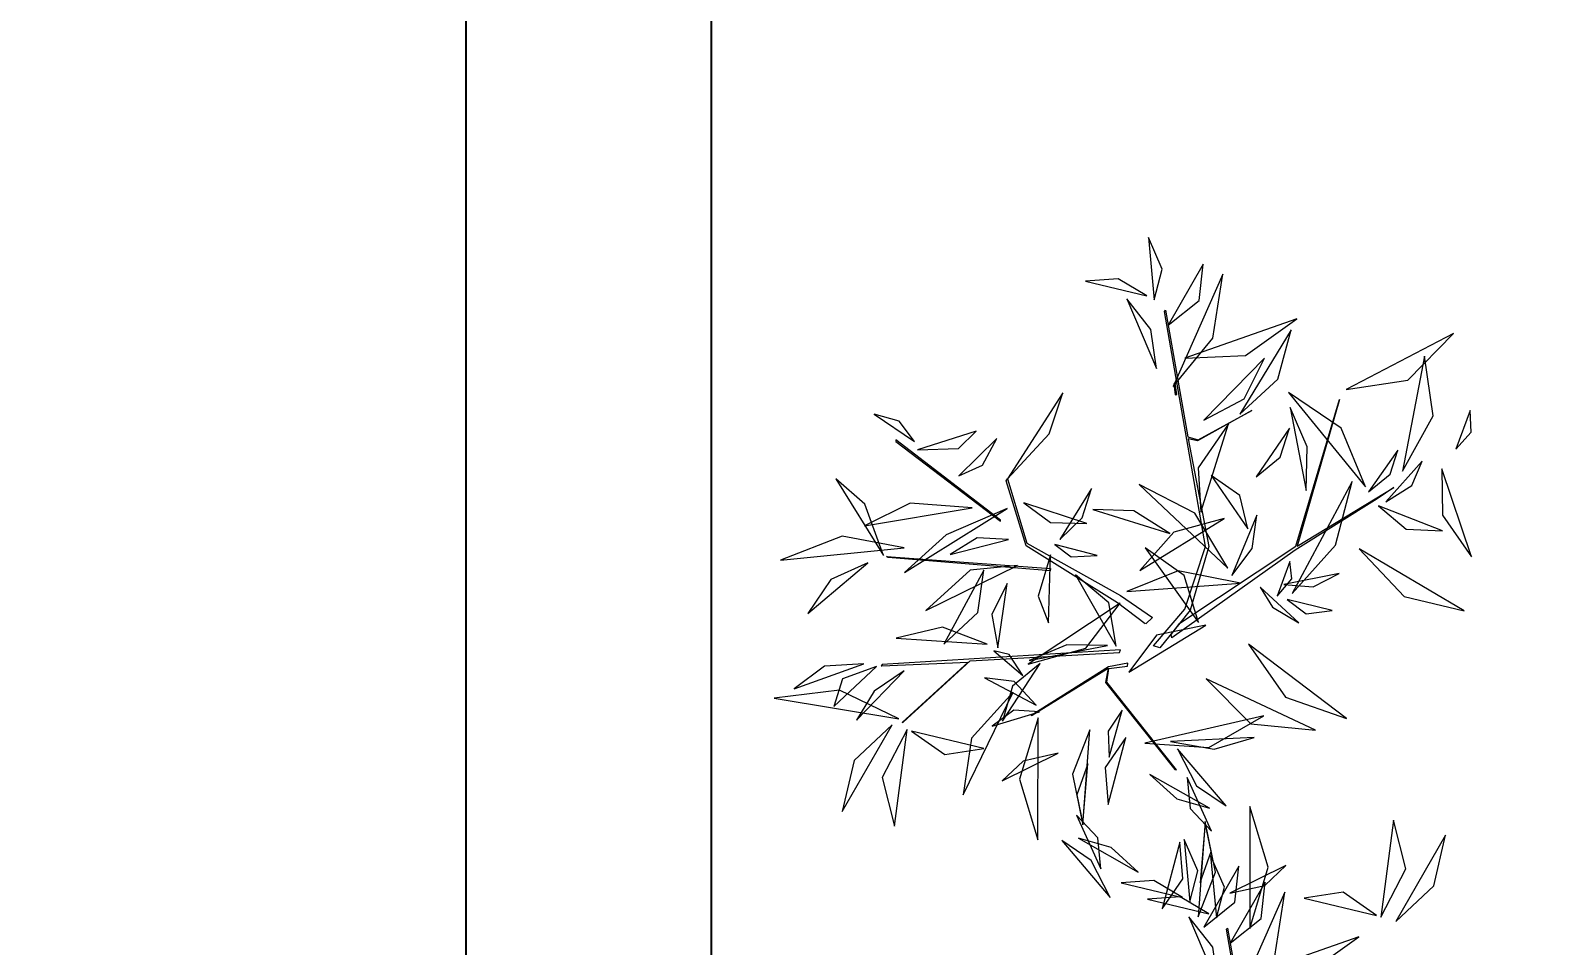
# Model space of a CAD drawing. Header units: centimetres. Extents: x 16433 to 114398, y -50094 to -12305.
# Drawn here: x 32735.1 to 32977.3, y -28394.1 to -28249.2 of the extents above; entities that cross this region are included whole.
import ezdxf

# ---------------------------------------------------------------- set-up
doc = ezdxf.new("R2010")
doc.units = ezdxf.units.CM
doc.header["$LTSCALE"] = 0.5
doc.layers.get('0').update_dxf_attribs({"linetype": 'CONTINUOUS'})
doc.layers.get('DEFPOINTS').update_dxf_attribs({"linetype": 'CONTINUOUS'})
doc.layers.add('01_cote_gen', color=4, linetype='CONTINUOUS')
doc.layers.add('3-BAT C-Niveau -2', color=7, linetype='CONTINUOUS')
doc.styles.add('Helvetica', font='')
doc.styles.get('Helvetica').set_extended_font_data('Helvetica')
doc.dimstyles.new('IS', dxfattribs={"dimtxt": 10.08724, "dimasz": 5.007446, "dimexe": 2, "dimexo": 10, "dimgap": 3, "dimtad": 1, "dimdec": 1, "dimtxsty": 'Helvetica', "dimblk": 'DOT', "dimblk1": 'DOT', "dimblk2": 'DOT', "dimcen": 0, "dimdle": 10, "dimazin": 0, "dimtfac": 0.8, "dimtdec": 1, "dimtix": 1, "dimtmove": 0, "dimatfit": 0, "dimldrblk": 'VW_FILLEDARROW-1', "dimfxl": 10, "dimfxlon": 1, "dimfrac": 2, "dimtolj": 1, "dimarcsym": 0})

# ---------------------------------------------------------------- blocks, each defined once
blk = doc.blocks.new('Groupe-1')
at = {"color": 253, "linetype": 'Continuous', "lineweight": 5, "true_color": 0xa0a0a4, "flags": 128}
for points in [[(17795.16, -47168.28), (17795.35, -47168.28), (17804.78, -47149.6), (17804.52, -47149.65)], [(17786.23, -47151.85), (17786.34, -47151.61), (17789.29, -47177.46), (17788.9, -47177.47)], [(17776.85, -47192.28), (17775.68, -47189.39), (17765.87, -47178.79), (17765.91, -47178.96), (17775.5, -47189.37), (17773.18, -47189.4), (17761.67, -47202.77), (17761.65, -47203.03), (17773.27, -47189.58), (17775.45, -47189.51), (17776.38, -47192.32)], [(17780.31, -47195.78), (17786.91, -47199.56), (17797.3, -47200.95), (17832.67, -47187.61), (17832.89, -47187.78), (17813.83, -47194.96), (17813.65, -47196.68), (17819.79, -47204.14), (17813.48, -47196.6), (17813.55, -47195.08), (17797.38, -47201.49), (17786.9, -47200.43), (17784.6, -47199.19), (17800, -47215), (17824.13, -47217.47), (17800.02, -47215.19), (17812.02, -47228.53), (17809.77, -47226.24), (17799.36, -47215.03), (17782.07, -47198.42), (17782.56, -47198.2), (17784.6, -47199.19), (17780.15, -47196.85)], [(17685.97, -47223.65), (17692.57, -47227.43), (17702.96, -47228.82), (17738.33, -47215.48), (17738.55, -47215.64), (17719.49, -47222.83), (17719.31, -47224.55), (17725.45, -47232.01), (17719.14, -47224.47), (17719.21, -47222.95), (17703.04, -47229.36), (17692.56, -47228.3), (17690.26, -47227.05), (17705.66, -47242.87), (17729.79, -47245.33), (17705.68, -47243.06), (17717.68, -47256.4), (17715.43, -47254.11), (17705.02, -47242.9), (17687.73, -47226.29), (17688.22, -47226.06), (17690.26, -47227.05), (17685.81, -47224.72)]]:
    blk.add_lwpolyline(points, close=True, dxfattribs=at)
for points in [[(17769.16, -47154.09), (17772.31, -47167.41), (17760.97, -47158.94), (17761.03, -47159.08), (17772.55, -47167.7), (17778.26, -47190.67), (17778.72, -47190.77), (17769.38, -47154.09), (17769.14, -47153.98), (17769.16, -47154.05)], [(17783.45, -47193.83), (17785.9, -47188.89), (17792.12, -47173.01), (17801.63, -47167.97), (17801.99, -47168.12), (17792.52, -47173.06), (17787.16, -47189.18), (17784.68, -47194.78), (17783.5, -47193.93)]]:
    blk.add_lwpolyline(points, dxfattribs=at)
at = {"color": 253, "linetype": 'Continuous', "lineweight": 5, "true_color": 0xa0a0a4}
for points in [[(17788.2, -47154.1, -223.19), (17788.17, -47144.08, -225.59), (17782.62, -47135.22, -225.79), (17782.62, -47135.22, -225.79), (17788.2, -47154.1, -223.19)], [(17788.2, -47154.1, -223.19), (17788.17, -47144.08, -225.59), (17782.62, -47135.22, -225.79), (17782.62, -47135.22, -225.79), (17788.2, -47154.1, -223.19)], [(17761.43, -47158.27, -186.41), (17764.14, -47148.22, -187.61), (17760.98, -47138.29, -186.97), (17760.98, -47138.29, -186.97), (17761.43, -47158.27, -186.41)], [(17768.93, -47151.2, -174.84), (17767.43, -47145.16, -175.45), (17763.01, -47141.1, -176.76), (17763.01, -47141.1, -176.76), (17768.93, -47151.2, -174.84)], [(17784.78, -47148.86, -215.73), (17781.11, -47143.59, -216.78), (17775.12, -47141.01, -215.22), (17775.12, -47141.01, -215.22), (17784.78, -47148.86, -215.73)], [(17784.78, -47148.86, -215.73), (17781.11, -47143.59, -216.78), (17775.12, -47141.01, -215.22), (17775.12, -47141.01, -215.22), (17784.78, -47148.86, -215.73)], [(17786.39, -47151.11, -214.21), (17793.82, -47146.7, -211.43), (17796.9, -47141.43, -206.15), (17796.9, -47141.43, -206.15), (17786.39, -47151.11, -214.21)], [(17805.06, -47152.55, -211.6), (17807.78, -47149.58, -211.07), (17808.11, -47145.45, -211.1), (17808.11, -47145.45, -211.1), (17805.06, -47152.55, -211.6)], [(17768.93, -47153.27, -174.58), (17765.99, -47148.36, -172.2), (17761.45, -47147.81, -168.43), (17761.45, -47147.81, -168.43), (17768.93, -47153.27, -174.58)], [(17796.41, -47163.48, -221.24), (17795.33, -47153.72, -218.96), (17790.44, -47147.28, -214.31), (17790.44, -47147.28, -214.31), (17796.41, -47163.48, -221.24)], [(17760.29, -47157.43, -186.4), (17753.6, -47152.57, -186.75), (17745.36, -47152.22, -187), (17745.36, -47152.22, -187), (17760.29, -47157.43, -186.4)], [(17769.07, -47157.68, -186.97), (17764.98, -47153.62, -187.38), (17759.97, -47151.74, -185.5), (17759.97, -47151.74, -185.5), (17769.07, -47157.68, -186.97)], [(17803.86, -47153.27, -202.5), (17805.26, -47159.59, -200.11), (17808.45, -47161.83, -195.35), (17808.45, -47161.83, -195.35), (17803.86, -47153.27, -202.5)], [(17775.63, -47169.85, -200.41), (17776.96, -47162.37, -200.32), (17773.92, -47155.47, -200.54), (17773.92, -47155.47, -200.54), (17775.63, -47169.85, -200.41)], [(17797.33, -47168.96, -210.1), (17791.47, -47160.21, -209.96), (17784.34, -47154.84, -205.95), (17784.34, -47154.84, -205.95), (17797.33, -47168.96, -210.1)], [(17760.02, -47159.9, -182.25), (17751.79, -47157.41, -178.08), (17744.59, -47160.76, -173.29), (17744.59, -47160.76, -173.29), (17760.02, -47159.9, -182.25)], [(17759.9, -47160.61, -181.99), (17757.25, -47166.51, -181.12), (17759.33, -47172.4, -179.03), (17759.33, -47172.4, -179.03), (17759.9, -47160.61, -181.99)], [(17788.78, -47172.27, -233.25), (17786.68, -47165, -238.65), (17779.11, -47159.32, -241.93), (17779.11, -47159.32, -241.93), (17788.78, -47172.27, -233.25)], [(17801.04, -47160.49, -218.46), (17803.39, -47163.82, -216.39), (17807.93, -47165.28, -215.43), (17807.93, -47165.28, -215.43), (17801.04, -47160.49, -218.46)], [(17774.39, -47163.1, -189.87), (17780.31, -47167.45, -186.93), (17787.08, -47167.16, -183.27), (17787.08, -47167.16, -183.27), (17774.39, -47163.1, -189.87)], [(17792.59, -47170.08, -207.72), (17791.91, -47165.14, -206.62), (17788.49, -47161.44, -205.86), (17788.49, -47161.44, -205.86), (17792.59, -47170.08, -207.72)], [(17768.95, -47175.32, -207.25), (17760.58, -47170.19, -205.29), (17751.51, -47170.55, -201.98), (17751.51, -47170.55, -201.98), (17768.95, -47175.32, -207.25)], [(17767.6, -47179.26, -215.21), (17770.63, -47175.12, -213.09), (17770.35, -47170.4, -210.46), (17770.35, -47170.4, -210.46), (17767.6, -47179.26, -215.21)], [(17785.71, -47171.18, -229.03), (17780.42, -47169.7, -227.48), (17775.38, -47171.62, -225.66), (17775.38, -47171.62, -225.66), (17785.71, -47171.18, -229.03)], [(17801.99, -47168.12, -197.23), (17810.19, -47173.32, -194.28), (17816.99, -47174.19, -188.42), (17816.99, -47174.19, -188.42), (17801.99, -47168.12, -197.23)], [(17771.84, -47176.32, -177.75), (17774.71, -47173.56, -175.38), (17774.83, -47171.07, -172.12), (17774.83, -47171.07, -172.12), (17771.84, -47176.32, -177.75)], [(17798.73, -47171.4, -199.77), (17796.44, -47176.11, -197.57), (17797.36, -47181.78, -196.35), (17797.36, -47181.78, -196.35), (17798.73, -47171.4, -199.77)], [(17766.65, -47179.97, -179.83), (17766.16, -47175.94, -178.67), (17763.02, -47173.03, -177.99), (17763.02, -47173.03, -177.99), (17766.65, -47179.97, -179.83)], [(17774.19, -47178.68, -207.06), (17769.85, -47175.05, -208.24), (17764.1, -47174.52, -209.24), (17764.1, -47174.52, -209.24), (17774.19, -47178.68, -207.06)], [(17834.57, -47184.43, -183.47), (17836.36, -47179.48, -183.7), (17835.04, -47174.43, -184.07), (17835.04, -47174.43, -184.07), (17834.57, -47184.43, -183.47)], [(17834.57, -47184.43, -183.47), (17836.36, -47179.48, -183.7), (17835.04, -47174.43, -184.07), (17835.04, -47174.43, -184.07), (17834.57, -47184.43, -183.47)], [(17760.78, -47184.1, -210.84), (17758.52, -47178.89, -209.98), (17754.8, -47176.22, -207.2), (17754.8, -47176.22, -207.2), (17760.78, -47184.1, -210.84)], [(17773.74, -47176.79, -178.9), (17777.96, -47185.33, -176.01), (17785.94, -47189.34, -172.29), (17785.94, -47189.34, -172.29), (17773.74, -47176.79, -178.9)], [(17773.74, -47176.79, -178.9), (17777.96, -47185.33, -176.01), (17785.94, -47189.34, -172.29), (17785.94, -47189.34, -172.29), (17773.74, -47176.79, -178.9)], [(17778.97, -47188.62, -200.44), (17777.89, -47182.26, -199.26), (17774.32, -47176.85, -200.49), (17774.32, -47176.85, -200.49), (17778.97, -47188.62, -200.44)], [(17791.42, -47177.08, -198.87), (17784.64, -47176.38, -195.41), (17780.76, -47178.75, -190.33), (17780.76, -47178.75, -190.33), (17791.42, -47177.08, -198.87)], [(17793.16, -47177.44, -202.35), (17791.74, -47180.35, -200.21), (17792.69, -47184.35, -199.09), (17792.69, -47184.35, -199.09), (17793.16, -47177.44, -202.35)], [(17765.66, -47179.94, -179.52), (17755.6, -47178.87, -178.73), (17746.67, -47183.52, -177.91), (17746.67, -47183.52, -177.91), (17765.66, -47179.94, -179.52)], [(17794.1, -47178.09, -202.12), (17798.11, -47180.9, -201.54), (17802.94, -47181.48, -202.14), (17802.94, -47181.48, -202.14), (17794.1, -47178.09, -202.12)], [(17779.12, -47189.97, -200.73), (17785.69, -47187.56, -197.34), (17789.04, -47181.56, -193.77), (17789.04, -47181.56, -193.77), (17779.12, -47189.97, -200.73)], [(17779.12, -47189.97, -200.73), (17785.69, -47187.56, -197.34), (17789.04, -47181.56, -193.77), (17789.04, -47181.56, -193.77), (17779.12, -47189.97, -200.73)], [(17798.25, -47194.99, -185.42), (17800.75, -47188.74, -185.31), (17799.73, -47182.32, -184.01), (17799.73, -47182.32, -184.01), (17798.25, -47194.99, -185.42)], [(17823.54, -47188.06, -199.98), (17829.47, -47186.04, -200.36), (17833.51, -47181.41, -199.46), (17833.51, -47181.41, -199.46), (17823.54, -47188.06, -199.98)], [(17834.16, -47185.71, -183.73), (17839.18, -47186.05, -181.29), (17843.69, -47182.96, -179.52), (17843.69, -47182.96, -179.52), (17834.16, -47185.71, -183.73)], [(17739.85, -47196.48, -176.88), (17745.04, -47192.43, -176.9), (17747.29, -47187.25, -174.04), (17747.29, -47187.25, -174.04), (17739.85, -47196.48, -176.88)], [(17765.37, -47188.35, -247.3), (17757.92, -47186.96, -244.69), (17750.33, -47190.06, -243.35), (17750.33, -47190.06, -243.35), (17765.37, -47188.35, -247.3)], [(17765.37, -47188.35, -247.3), (17757.92, -47186.96, -244.69), (17750.33, -47190.06, -243.35), (17750.33, -47190.06, -243.35), (17765.37, -47188.35, -247.3)], [(17744.03, -47194.15, -161.32), (17748.78, -47192.78, -161.24), (17751.66, -47188.79, -160.95), (17751.66, -47188.79, -160.95), (17744.03, -47194.15, -161.32)], [(17744.63, -47200.05, -228.81), (17747.66, -47195.13, -229.15), (17748.15, -47189.77, -227.32), (17748.15, -47189.77, -227.32), (17744.63, -47200.05, -228.81)], [(17760, -47189.04, -223.21), (17754.85, -47188.25, -222.61), (17750.52, -47190.04, -220.88), (17750.52, -47190.04, -220.88), (17760, -47189.04, -223.21)], [(17760, -47189.04, -223.21), (17754.85, -47188.25, -222.61), (17750.52, -47190.04, -220.88), (17750.52, -47190.04, -220.88), (17760, -47189.04, -223.21)], [(17794.58, -47205.05, -204.31), (17802.18, -47198.29, -204.16), (17804.98, -47188.78, -202.67), (17804.98, -47188.78, -202.67), (17794.58, -47205.05, -204.31)], [(17830.62, -47188.63, -194.21), (17835.4, -47192.73, -192.81), (17841.14, -47192.24, -190.06), (17841.14, -47192.24, -190.06), (17830.62, -47188.63, -194.21)], [(17830.62, -47188.63, -194.21), (17835.4, -47192.73, -192.81), (17841.14, -47192.24, -190.06), (17841.14, -47192.24, -190.06), (17830.62, -47188.63, -194.21)], [(17765.22, -47194.19, -186.16), (17759.94, -47191.85, -185.75), (17754.29, -47193.4, -185.13), (17754.29, -47193.4, -185.13), (17765.22, -47194.19, -186.16)], [(17769.37, -47192.81, -197.01), (17765.67, -47191.26, -196.39), (17761.65, -47192.19, -196.61), (17761.65, -47192.19, -196.61), (17769.37, -47192.81, -197.01)], [(17785.26, -47202.09, -217.22), (17792.14, -47198.49, -219.34), (17795.27, -47191.58, -221.55), (17795.27, -47191.58, -221.55), (17785.26, -47202.09, -217.22)], [(17792.59, -47207.49, -176.08), (17792.67, -47197.39, -174.79), (17787.96, -47190.02, -170.69), (17787.96, -47190.02, -170.69), (17792.59, -47207.49, -176.08)], [(17802.18, -47203.05, -205.3), (17798.58, -47195.61, -204.92), (17791.61, -47191.43, -203.9), (17791.61, -47191.43, -203.9), (17802.18, -47203.05, -205.3)], [(17820, -47191.77, -203.84), (17820.12, -47191.99, -203.87), (17821.77, -47191.44, -202.04), (17821.66, -47191.24, -202.02), (17820, -47191.77, -203.84)], [(17821.21, -47191.19, -206.43), (17829.91, -47195.96, -204.4), (17840.17, -47195.62, -204.36), (17840.17, -47195.62, -204.36), (17821.21, -47191.19, -206.43)], [(17821.21, -47191.19, -206.43), (17829.91, -47195.96, -204.4), (17840.17, -47195.62, -204.36), (17840.17, -47195.62, -204.36), (17821.21, -47191.19, -206.43)], [(17825.99, -47192.16, -194.97), (17828.17, -47201.55, -192.57), (17835.39, -47208.44, -191.31), (17835.39, -47208.44, -191.31), (17825.99, -47192.16, -194.97)], [(17785.08, -47203.33, -210.57), (17782.05, -47195.92, -206.9), (17775.48, -47192.71, -202.54), (17775.48, -47192.71, -202.54), (17785.08, -47203.33, -210.57)], [(17816.89, -47196.96, -207.16), (17821.41, -47202.63, -205.48), (17828.35, -47204.57, -203.83), (17828.35, -47204.57, -203.83), (17816.89, -47196.96, -207.16)], [(17816.89, -47196.96, -207.16), (17821.41, -47202.63, -205.48), (17828.35, -47204.57, -203.83), (17828.35, -47204.57, -203.83), (17816.89, -47196.96, -207.16)], [(17741.97, -47207.72, -183.47), (17743.76, -47202.77, -183.7), (17742.44, -47197.72, -184.07), (17742.44, -47197.72, -184.07), (17741.97, -47207.72, -183.47)], [(17741.97, -47207.72, -183.47), (17743.76, -47202.77, -183.7), (17742.44, -47197.72, -184.07), (17742.44, -47197.72, -184.07), (17741.97, -47207.72, -183.47)], [(17760.18, -47199, -228.81), (17757.15, -47203.92, -229.15), (17756.66, -47209.28, -227.32), (17756.66, -47209.28, -227.32), (17760.18, -47199, -228.81)], [(17764.87, -47197.31, -225.36), (17766.09, -47207.37, -224.7), (17772.64, -47215.04, -224), (17772.64, -47215.04, -224), (17764.87, -47197.31, -225.36)], [(17817.06, -47200.92, -188.89), (17809.34, -47197.5, -185.79), (17802.47, -47199.22, -181.22), (17802.47, -47199.22, -181.22), (17817.06, -47200.92, -188.89)], [(17765.89, -47201.24, -183.78), (17766.02, -47208.28, -183.14), (17769.02, -47214.17, -184.94), (17769.02, -47214.17, -184.94), (17765.89, -47201.24, -183.78)], [(17801.3, -47207.02, -184.69), (17806.25, -47204.8, -183.17), (17808.52, -47199.74, -181.63), (17808.52, -47199.74, -181.63), (17801.3, -47207.02, -184.69)], [(17740.23, -47212.3, -183.47), (17742.02, -47207.35, -183.7), (17740.7, -47202.3, -184.07), (17740.7, -47202.3, -184.07), (17740.23, -47212.3, -183.47)], [(17740.23, -47212.3, -183.47), (17742.02, -47207.35, -183.7), (17740.7, -47202.3, -184.07), (17740.7, -47202.3, -184.07), (17740.23, -47212.3, -183.47)], [(17764.96, -47202.57, -176.88), (17759.77, -47206.62, -176.9), (17757.52, -47211.8, -174.04), (17757.52, -47211.8, -174.04), (17764.96, -47202.57, -176.88)], [(17818.89, -47202.38, -201.48), (17825.45, -47207.3, -202.35), (17833.55, -47207.89, -201.76), (17833.55, -47207.89, -201.76), (17818.89, -47202.38, -201.48)], [(17739.59, -47204.87, -186.16), (17744.87, -47207.2, -185.75), (17750.52, -47205.65, -185.13), (17750.52, -47205.65, -185.13), (17739.59, -47204.87, -186.16)], [(17741.55, -47209, -183.73), (17746.57, -47209.34, -181.29), (17751.08, -47206.25, -179.52), (17751.08, -47206.25, -179.52), (17741.55, -47209, -183.73)], [(17760.78, -47204.9, -161.32), (17756.03, -47206.27, -161.24), (17753.15, -47210.26, -160.95), (17753.15, -47210.26, -160.95), (17760.78, -47204.9, -161.32)], [(17776.72, -47204.97, -220.85), (17771.04, -47213.25, -221.31), (17771.93, -47223.47, -222.56), (17771.93, -47223.47, -222.56), (17776.72, -47204.97, -220.85)], [(17793.53, -47205.92, -204.62), (17798.37, -47208.26, -205.07), (17803.67, -47208.02, -204.23), (17803.67, -47208.02, -204.23), (17793.53, -47205.92, -204.62)], [(17809.6, -47206.77, -195.33), (17813.4, -47209.93, -195.1), (17818.17, -47210.53, -194.26), (17818.17, -47210.53, -194.26), (17809.6, -47206.77, -195.33)], [(17739.44, -47210.71, -247.3), (17746.89, -47212.1, -244.69), (17754.48, -47208.99, -243.35), (17754.48, -47208.99, -243.35), (17739.44, -47210.71, -247.3)], [(17739.44, -47210.71, -247.3), (17746.89, -47212.1, -244.69), (17754.48, -47208.99, -243.35), (17754.48, -47208.99, -243.35), (17739.44, -47210.71, -247.3)], [(17744.81, -47210.01, -223.21), (17749.96, -47210.8, -222.61), (17754.29, -47209.01, -220.88), (17754.29, -47209.01, -220.88), (17744.81, -47210.01, -223.21)], [(17744.81, -47210.01, -223.21), (17749.96, -47210.8, -222.61), (17754.29, -47209.01, -220.88), (17754.29, -47209.01, -220.88), (17744.81, -47210.01, -223.21)], [(17729.2, -47215.93, -199.98), (17735.13, -47213.91, -200.36), (17739.17, -47209.28, -199.46), (17739.17, -47209.28, -199.46), (17729.2, -47215.93, -199.98)], [(17739.82, -47213.58, -183.73), (17744.84, -47213.92, -181.29), (17749.35, -47210.83, -179.52), (17749.35, -47210.83, -179.52), (17739.82, -47213.58, -183.73)], [(17783.35, -47210.53, -220.09), (17776.18, -47217.83, -220.53), (17774.67, -47227.95, -219.34), (17774.67, -47227.95, -219.34), (17783.35, -47210.53, -220.09)], [(17792.59, -47210.63, -171.59), (17789.83, -47213.19, -169.03), (17788.14, -47217.75, -167.96), (17788.14, -47217.75, -167.96), (17792.59, -47210.63, -171.59)], [(17808.97, -47214.95, -196.26), (17815.78, -47213.83, -195.05), (17821.42, -47210.01, -196.39), (17821.42, -47210.01, -196.39), (17808.97, -47214.95, -196.26)], [(17811.3, -47224.1, -228.97), (17819.71, -47218.59, -227.8), (17823.69, -47209.34, -227.09), (17823.69, -47209.34, -227.09), (17811.3, -47224.1, -228.97)], [(17738.01, -47211.92, -194.21), (17742.8, -47216.01, -192.81), (17748.53, -47215.53, -190.06), (17748.53, -47215.53, -190.06), (17738.01, -47211.92, -194.21)], [(17738.01, -47211.92, -194.21), (17742.8, -47216.01, -192.81), (17748.53, -47215.53, -190.06), (17748.53, -47215.53, -190.06), (17738.01, -47211.92, -194.21)], [(17791.68, -47213.57, -212.09), (17794.78, -47215.32, -209.87), (17797.43, -47214.52, -207.1), (17797.43, -47214.52, -207.1), (17791.68, -47213.57, -212.09)], [(17791.68, -47213.57, -212.09), (17794.78, -47215.32, -209.87), (17797.43, -47214.52, -207.1), (17797.43, -47214.52, -207.1), (17791.68, -47213.57, -212.09)], [(17739.15, -47219.11, -179.52), (17749.21, -47220.18, -178.73), (17758.14, -47215.53, -177.91), (17758.14, -47215.53, -177.91), (17739.15, -47219.11, -179.52)], [(17744.03, -47214.95, -210.84), (17746.29, -47220.16, -209.98), (17750.01, -47222.83, -207.2), (17750.01, -47222.83, -207.2), (17744.03, -47214.95, -210.84)], [(17791.44, -47215.25, -213.12), (17789.79, -47218.59, -210.71), (17791.07, -47222.57, -208.62), (17791.07, -47222.57, -208.62), (17791.44, -47215.25, -213.12)], [(17791.44, -47215.25, -213.12), (17789.79, -47218.59, -210.71), (17791.07, -47222.57, -208.62), (17791.07, -47222.57, -208.62), (17791.44, -47215.25, -213.12)], [(17792.53, -47215.83, -212.64), (17801.32, -47221.17, -211.07), (17811.72, -47221.86, -212.06), (17811.72, -47221.86, -212.06), (17792.53, -47215.83, -212.64)], [(17792.53, -47215.83, -212.64), (17801.32, -47221.17, -211.07), (17811.72, -47221.86, -212.06), (17811.72, -47221.86, -212.06), (17792.53, -47215.83, -212.64)], [(17793.7, -47214.27, -172.05), (17794.19, -47218.88, -171.7), (17797.03, -47222.56, -172.02), (17797.03, -47222.56, -172.02), (17793.7, -47214.27, -172.05)], [(17793.7, -47214.27, -172.05), (17794.19, -47218.88, -171.7), (17797.03, -47222.56, -172.02), (17797.03, -47222.56, -172.02), (17793.7, -47214.27, -172.05)], [(17736.28, -47216.5, -194.21), (17741.06, -47220.59, -192.81), (17746.8, -47220.11, -190.06), (17746.8, -47220.11, -190.06), (17736.28, -47216.5, -194.21)], [(17736.28, -47216.5, -194.21), (17741.06, -47220.59, -192.81), (17746.8, -47220.11, -190.06), (17746.8, -47220.11, -190.06), (17736.28, -47216.5, -194.21)], [(17825.85, -47218.21, -215.07), (17829.14, -47227.55, -213.8), (17837.77, -47233.29, -214.42), (17837.77, -47233.29, -214.42), (17825.85, -47218.21, -215.07)], [(17726.87, -47219.06, -206.43), (17735.57, -47223.83, -204.4), (17745.83, -47223.48, -204.36), (17745.83, -47223.48, -204.36), (17726.87, -47219.06, -206.43)], [(17726.87, -47219.06, -206.43), (17735.57, -47223.83, -204.4), (17745.83, -47223.48, -204.36), (17745.83, -47223.48, -204.36), (17726.87, -47219.06, -206.43)], [(17731.65, -47220.03, -194.97), (17733.83, -47229.42, -192.57), (17741.05, -47236.31, -191.31), (17741.05, -47236.31, -191.31), (17731.65, -47220.03, -194.97)], [(17801.45, -47224.93, -223.66), (17795.38, -47233.32, -222.36), (17794.89, -47243.11, -219.58), (17794.89, -47243.11, -219.58), (17801.45, -47224.93, -223.66)], [(17810.61, -47224.69, -229.3), (17813.98, -47227.58, -228.25), (17817.96, -47228.04, -226.49), (17817.96, -47228.04, -226.49), (17810.61, -47224.69, -229.3)], [(17744.91, -47238.44, -181.99), (17747.56, -47232.54, -181.12), (17745.48, -47226.65, -179.03), (17745.48, -47226.65, -179.03), (17744.91, -47238.44, -181.99)], [(17808.7, -47226.67, -232.48), (17805.92, -47231.65, -232.45), (17806.73, -47237.38, -231.83), (17806.73, -47237.38, -231.83), (17808.7, -47226.67, -232.48)], [(17809.58, -47227.72, -232.75), (17812.86, -47231.27, -233.5), (17816.97, -47232.13, -235.42), (17816.97, -47232.13, -235.42), (17809.58, -47227.72, -232.75)], [(17814.82, -47229.4, -228.35), (17824.32, -47232.52, -229.1), (17833.37, -47229.45, -232.12), (17833.37, -47229.45, -232.12), (17814.82, -47229.4, -228.35)], [(17816.35, -47235.42, -212.86), (17809.15, -47236.91, -209.91), (17803.52, -47242.67, -208.14), (17803.52, -47242.67, -208.14), (17816.35, -47235.42, -212.86)], [(17816.35, -47235.42, -212.86), (17809.15, -47236.91, -209.91), (17803.52, -47242.67, -208.14), (17803.52, -47242.67, -208.14), (17816.35, -47235.42, -212.86)], [(17819.84, -47237.05, -211.21), (17822.91, -47238.93, -209.03), (17826.26, -47238.15, -206.71), (17826.26, -47238.15, -206.71), (17819.84, -47237.05, -211.21)], [(17819.84, -47237.05, -211.21), (17822.91, -47238.93, -209.03), (17826.26, -47238.15, -206.71), (17826.26, -47238.15, -206.71), (17819.84, -47237.05, -211.21)], [(17744.79, -47239.15, -182.25), (17753.02, -47241.64, -178.08), (17760.22, -47238.3, -173.29), (17760.22, -47238.3, -173.29), (17744.79, -47239.15, -182.25)], [(17744.52, -47241.62, -186.4), (17751.21, -47246.48, -186.75), (17759.45, -47246.83, -187), (17759.45, -47246.83, -187), (17744.52, -47241.62, -186.4)]]:
    blk.add_polyline3d(points, dxfattribs=at)
blk = doc.blocks.new('Groupe-3-1')
at = {"color": 7}
blk.add_blockref('Groupe-1', (0, 0), dxfattribs=at)
blk = doc.blocks.new('_DOT')
at = {"color": 0, "linetype": 'ByBlock', "lineweight": -2}
blk.add_line((-0.5, 0), (-1, 0), dxfattribs=at)
at = {"color": 0, "linetype": 'ByBlock', "const_width": 0.5}
blk.add_lwpolyline([(-0.25, 0, 1), (0.25, 0, 1)], format="xyb", close=True, dxfattribs=at)
blk = doc.blocks.new('*D2451')
at = {"layer": '3-BAT C-Niveau -2', "color": 0, "linetype": 'Continuous', "lineweight": -2, "transparency": 16777216}
for p, q in [((32632.98, -27963.14), (32632.98, -27951.14)), ((32837.95, -27953.14), (32637.99, -27953.14)), ((32842.95, -27963.14), (32842.95, -27951.14))]:
    blk.add_line(p, q, dxfattribs=at)
at = {"layer": 'DEFPOINTS', "color": 0, "linetype": 'Continuous', "transparency": 16777216}
for p in [(32632.98, -27953.14), (32842.95, -28095.96), (32632.98, -28295.96)]:
    blk.add_point(p, dxfattribs=at)
at = {"layer": '3-BAT C-Niveau -2', "color": 0, "linetype": 'Continuous', "lineweight": -2, "transparency": 16777216, "xscale": 5.007446289062499, "yscale": 5.007446289062499, "zscale": 5.007446289062499, "rotation": 180}
blk.add_blockref('_DOT', (32632.98, -27953.14), dxfattribs=at)
at = {"layer": '3-BAT C-Niveau -2', "color": 0, "linetype": 'Continuous', "lineweight": -2, "transparency": 16777216, "xscale": 5.007446289062499, "yscale": 5.007446289062499, "zscale": 5.007446289062499}
blk.add_blockref('_DOT', (32842.95, -27953.14), dxfattribs=at)
at = {"layer": '3-BAT C-Niveau -2', "color": 0, "linetype": 'Continuous', "lineweight": 5, "transparency": 16777216, "insert": (32737.97, -27945.1), "char_height": 10.087, "attachment_point": 5, "style": 'Helvetica'}
blk.add_mtext('\\A1;210', dxfattribs=at)
blk = doc.blocks.new('VW_FILLEDARROW-1')
at = {"color": 0, "linetype": 'Continuous', "lineweight": 5, "flags": 128}
blk.add_lwpolyline([(-1.997, 0.535), (0, 0), (-1.997, -0.535)], close=True, dxfattribs=at)
blk = doc.blocks.new('*D2453')
at = {"layer": '3-BAT C-Niveau -2', "color": 0, "linetype": 'Continuous', "lineweight": -2, "transparency": 16777216}
for p, q in [((33131.88, -28297.61), (33143.88, -28297.61)), ((33141.88, -28302.62), (33141.88, -28800)), ((33131.88, -28805.01), (33143.88, -28805.01))]:
    blk.add_line(p, q, dxfattribs=at)
at = {"layer": 'DEFPOINTS', "color": 0, "linetype": 'Continuous', "transparency": 16777216}
for p in [(32631.28, -28297.61), (32689.29, -28805.01), (33141.88, -28805.01)]:
    blk.add_point(p, dxfattribs=at)
at = {"layer": '3-BAT C-Niveau -2', "color": 0, "linetype": 'Continuous', "lineweight": -2, "transparency": 16777216, "xscale": 5.007446289062499, "yscale": 5.007446289062499, "zscale": 5.007446289062499}
for p, rotation in [((33141.88, -28297.61), 90), ((33141.88, -28805.01), 270)]:
    blk.add_blockref('_DOT', p, dxfattribs=dict(at, rotation=rotation))
at = {"layer": '3-BAT C-Niveau -2', "color": 0, "linetype": 'Continuous', "lineweight": 5, "transparency": 16777216, "insert": (33133.84, -28551.31), "char_height": 10.087, "attachment_point": 5, "rotation": 90, "style": 'Helvetica'}
blk.add_mtext('\\A1;507', dxfattribs=at)
blk = doc.blocks.new('*D2454')
at = {"layer": '3-BAT C-Niveau -2', "color": 0, "linetype": 'Continuous', "lineweight": -2, "transparency": 16777216}
for p, q in [((33131.88, -28077.61), (33143.88, -28077.61)), ((33141.88, -28082.62), (33141.88, -28292.61)), ((33131.88, -28297.61), (33143.88, -28297.61))]:
    blk.add_line(p, q, dxfattribs=at)
at = {"layer": 'DEFPOINTS', "color": 0, "linetype": 'Continuous', "transparency": 16777216}
for p in [(32851.28, -28077.61), (32631.28, -28297.61), (33141.88, -28297.61)]:
    blk.add_point(p, dxfattribs=at)
at = {"layer": '3-BAT C-Niveau -2', "color": 0, "linetype": 'Continuous', "lineweight": -2, "transparency": 16777216, "xscale": 5.007446289062499, "yscale": 5.007446289062499, "zscale": 5.007446289062499}
for p, rotation in [((33141.88, -28077.61), 90), ((33141.88, -28297.61), 270)]:
    blk.add_blockref('_DOT', p, dxfattribs=dict(at, rotation=rotation))
at = {"layer": '3-BAT C-Niveau -2', "color": 0, "linetype": 'Continuous', "lineweight": 5, "transparency": 16777216, "insert": (33133.84, -28187.61), "char_height": 10.087, "attachment_point": 5, "rotation": 90, "style": 'Helvetica'}
blk.add_mtext('\\A1;220', dxfattribs=at)
blk = doc.blocks.new('*D2462')
at = {"layer": '3-BAT C-Niveau -2', "color": 0, "linetype": 'Continuous', "lineweight": -2, "transparency": 16777216}
for p, q in [((32632.98, -28032.14), (32632.98, -28020.14)), ((32842.95, -28032.14), (32842.95, -28020.14)), ((32837.95, -28022.14), (32637.99, -28022.14))]:
    blk.add_line(p, q, dxfattribs=at)
at = {"layer": 'DEFPOINTS', "color": 0, "linetype": 'Continuous', "transparency": 16777216}
for p in [(32632.98, -28022.14), (32842.95, -28099.09), (32632.98, -28295.96)]:
    blk.add_point(p, dxfattribs=at)
at = {"layer": '3-BAT C-Niveau -2', "color": 0, "linetype": 'Continuous', "lineweight": -2, "transparency": 16777216, "xscale": 5.007446289062499, "yscale": 5.007446289062499, "zscale": 5.007446289062499, "rotation": 180}
blk.add_blockref('_DOT', (32632.98, -28022.14), dxfattribs=at)
at = {"layer": '3-BAT C-Niveau -2', "color": 0, "linetype": 'Continuous', "lineweight": -2, "transparency": 16777216, "xscale": 5.007446289062499, "yscale": 5.007446289062499, "zscale": 5.007446289062499}
blk.add_blockref('_DOT', (32842.95, -28022.14), dxfattribs=at)
at = {"layer": '3-BAT C-Niveau -2', "color": 0, "linetype": 'Continuous', "lineweight": 5, "transparency": 16777216, "insert": (32737.97, -28014.1), "char_height": 10.087, "attachment_point": 5, "style": 'Helvetica'}
blk.add_mtext('\\A1;210', dxfattribs=at)
blk = doc.blocks.new('*D2471')
at = {"layer": '3-BAT C-Niveau -2', "color": 0, "linetype": 'Continuous', "lineweight": -2, "transparency": 16777216}
for p, q in [((33071.88, -28297.61), (33083.88, -28297.61)), ((33081.88, -28302.62), (33081.88, -28508)), ((33071.88, -28513.01), (33083.88, -28513.01))]:
    blk.add_line(p, q, dxfattribs=at)
at = {"layer": 'DEFPOINTS', "color": 0, "linetype": 'Continuous', "transparency": 16777216}
for p in [(32631.28, -28297.61), (32631.28, -28513.01), (33081.88, -28513.01)]:
    blk.add_point(p, dxfattribs=at)
at = {"layer": '3-BAT C-Niveau -2', "color": 0, "linetype": 'Continuous', "lineweight": -2, "transparency": 16777216, "xscale": 5.007446289062499, "yscale": 5.007446289062499, "zscale": 5.007446289062499}
for p, rotation in [((33081.88, -28297.61), 90), ((33081.88, -28513.01), 270)]:
    blk.add_blockref('_DOT', p, dxfattribs=dict(at, rotation=rotation))
at = {"layer": '3-BAT C-Niveau -2', "color": 0, "linetype": 'Continuous', "lineweight": 5, "transparency": 16777216, "insert": (33073.84, -28405.31), "char_height": 10.087, "attachment_point": 5, "rotation": 90, "style": 'Helvetica'}
blk.add_mtext('\\A1;215', dxfattribs=at)
blk = doc.blocks.new('*D2472')
at = {"layer": '3-BAT C-Niveau -2', "color": 0, "linetype": 'Continuous', "lineweight": -2, "transparency": 16777216}
for p, q in [((33071.88, -28098.03), (33083.88, -28098.03)), ((33081.88, -28103.04), (33081.88, -28292.61)), ((33071.88, -28297.61), (33083.88, -28297.61))]:
    blk.add_line(p, q, dxfattribs=at)
at = {"layer": 'DEFPOINTS', "color": 0, "linetype": 'Continuous', "transparency": 16777216}
for p in [(32830.86, -28098.03), (32631.28, -28297.61), (33081.88, -28297.61)]:
    blk.add_point(p, dxfattribs=at)
at = {"layer": '3-BAT C-Niveau -2', "color": 0, "linetype": 'Continuous', "lineweight": -2, "transparency": 16777216, "xscale": 5.007446289062499, "yscale": 5.007446289062499, "zscale": 5.007446289062499}
for p, rotation in [((33081.88, -28098.03), 90), ((33081.88, -28297.61), 270)]:
    blk.add_blockref('_DOT', p, dxfattribs=dict(at, rotation=rotation))
at = {"layer": '3-BAT C-Niveau -2', "color": 0, "linetype": 'Continuous', "lineweight": 5, "transparency": 16777216, "insert": (33073.84, -28197.82), "char_height": 10.087, "attachment_point": 5, "rotation": 90, "style": 'Helvetica'}
blk.add_mtext('\\A1;200', dxfattribs=at)
blk = doc.blocks.new('*D2272')
at = {"layer": '3-BAT C-Niveau -2', "color": 0, "linetype": 'Continuous', "lineweight": -2, "transparency": 16777216}
for p, q in [((32805.04, -28095.96), (32802.04, -28095.96)), ((32804.04, -28100.97), (32804.04, -28776.3)), ((32814.04, -28781.31), (32802.04, -28781.31))]:
    blk.add_line(p, q, dxfattribs=at)
at = {"layer": 'DEFPOINTS', "color": 0, "linetype": 'Continuous', "transparency": 16777216}
for p in [(32815.04, -28095.96), (32804.04, -28781.31), (32827.94, -28781.31)]:
    blk.add_point(p, dxfattribs=at)
at = {"layer": '3-BAT C-Niveau -2', "color": 0, "linetype": 'Continuous', "lineweight": -2, "transparency": 16777216, "xscale": 5.007446289062499, "yscale": 5.007446289062499, "zscale": 5.007446289062499}
for p, rotation in [((32804.04, -28095.96), 90), ((32804.04, -28781.31), 270)]:
    blk.add_blockref('_DOT', p, dxfattribs=dict(at, rotation=rotation))
at = {"layer": '3-BAT C-Niveau -2', "color": 0, "linetype": 'Continuous', "lineweight": 5, "transparency": 16777216, "insert": (32795.99, -28438.64), "char_height": 10.087, "attachment_point": 5, "rotation": 90, "style": 'Helvetica'}
blk.add_mtext('\\A1;685', dxfattribs=at)

msp = doc.modelspace()

# ---------------------------------------------------------------- linework, layer by layer
at = {"layer": '01_cote_gen'}
msp.add_line((32842.953, -28026.145), (32842.953, -28864.436), dxfattribs=at)

# ---------------------------------------------------------------- block references
at = {"layer": '3-BAT C-Niveau -2', "color": 7, "rotation": 79.27640525614329}
for name in ['Groupe-3-1', 'Groupe-1']:
    msp.add_blockref(name, (-16766.963, -37034.655), dxfattribs=at)

# ---------------------------------------------------------------- dimensions: what is measured, and where the dimension line sits
at = {"layer": '3-BAT C-Niveau -2', "color": 7, "linetype": 'Continuous', "lineweight": 5}
for base, p1, picture, middle in [((32632.979, -27953.145), (32842.953, -28095.962), '*D2451', (32737.966, -27945.101)), ((32632.979, -28022.145), (32842.953, -28099.085), '*D2462', (32737.966, -28014.101))]:
    dim = msp.add_linear_dim(base=base, p1=p1, p2=(32632.979, -28295.956), dimstyle='IS', override={"dimtxt": 10.08724, "dimdec": 0, "dimpost": '<>', "dimtxsty": 'Helvetica', "dimtmove": 2}, dxfattribs=at)
    dim.commit()
    dim.dimension.update_dxf_attribs({"geometry": picture, "text_midpoint": middle})
for base, p1, p2, picture, middle in [((33141.882, -28297.615), (32851.279, -28077.615), (32631.279, -28297.615), '*D2454', (33133.839, -28187.615)), ((32804.037, -28781.312), (32815.037, -28095.962), (32827.937, -28781.312), '*D2272', (32795.994, -28438.637)), ((33081.882, -28297.615), (32830.86, -28098.034), (32631.279, -28297.615), '*D2472', (33073.839, -28197.824)), ((33141.882, -28805.012), (32631.279, -28297.615), (32689.289, -28805.012), '*D2453', (33133.839, -28551.313)), ((33081.882, -28513.012), (32631.279, -28297.615), (32631.279, -28513.012), '*D2471', (33073.839, -28405.313))]:
    dim = msp.add_linear_dim(base=base, p1=p1, p2=p2, angle=90, dimstyle='IS', override={"dimtxt": 10.08724, "dimdec": 0, "dimpost": '<>', "dimtxsty": 'Helvetica', "dimtmove": 2}, dxfattribs=at)
    dim.commit()
    dim.dimension.update_dxf_attribs({"geometry": picture, "text_midpoint": middle})

doc.saveas('drawing.dxf')
